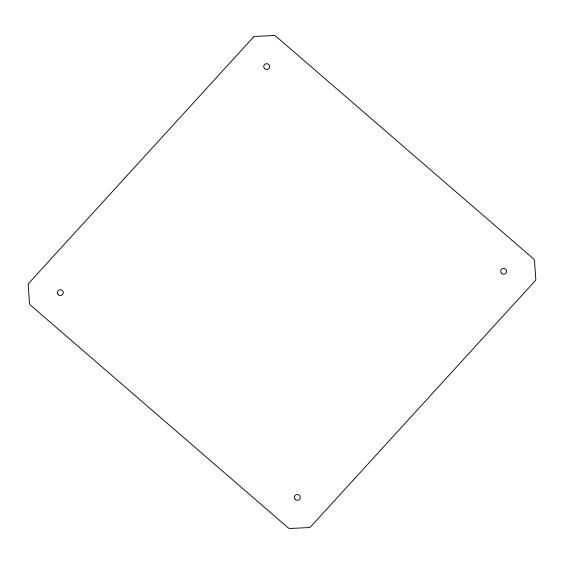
<?xml version="1.0" encoding="UTF-8"?>
<svg xmlns="http://www.w3.org/2000/svg" width="564" height="564" viewBox="0 0 564 564"><rect width="100%" height="100%" fill="white"/><g stroke="black" fill="none" stroke-linecap="round" stroke-linejoin="round"><path stroke-width="0.85" d="M253.201 37.365L28.933 283.072A2.982 2.876 16.7 0 0 28.207 285.158L29.49 303.164A2.982 2.876 16.7 0 0 30.505 305.166L288.07 527.728A2.982 2.876 16.7 0 0 290.227 528.468L308.762 527.58A2.982 2.876 16.7 0 0 310.799 526.635L535.067 280.928A2.982 2.876 16.7 0 0 535.793 278.842L534.51 260.836A2.982 2.876 16.7 0 0 533.495 258.834L275.93 36.272A2.982 2.876 16.7 0 0 273.773 35.532L255.238 36.42A2.982 2.876 16.7 0 0 253.201 37.365M264.523 68.526A2.982 2.876 16.7 0 0 269.536 67.447A2.982 2.876 16.7 0 0 265.989 63.753A2.982 2.876 16.7 0 0 264.523 68.526M58.177 294.598A2.982 2.876 16.7 0 0 63.189 293.527A2.982 2.876 16.7 0 0 59.636 289.825A2.982 2.876 16.7 0 0 58.177 294.598M295.162 499.373A2.982 2.876 16.7 0 0 300.175 498.301A2.982 2.876 16.7 0 0 296.622 494.6A2.982 2.876 16.7 0 0 295.162 499.373M501.509 273.3A2.982 2.876 16.7 0 0 506.521 272.229A2.982 2.876 16.7 0 0 502.968 268.527A2.982 2.876 16.7 0 0 501.509 273.3"/></g></svg>
